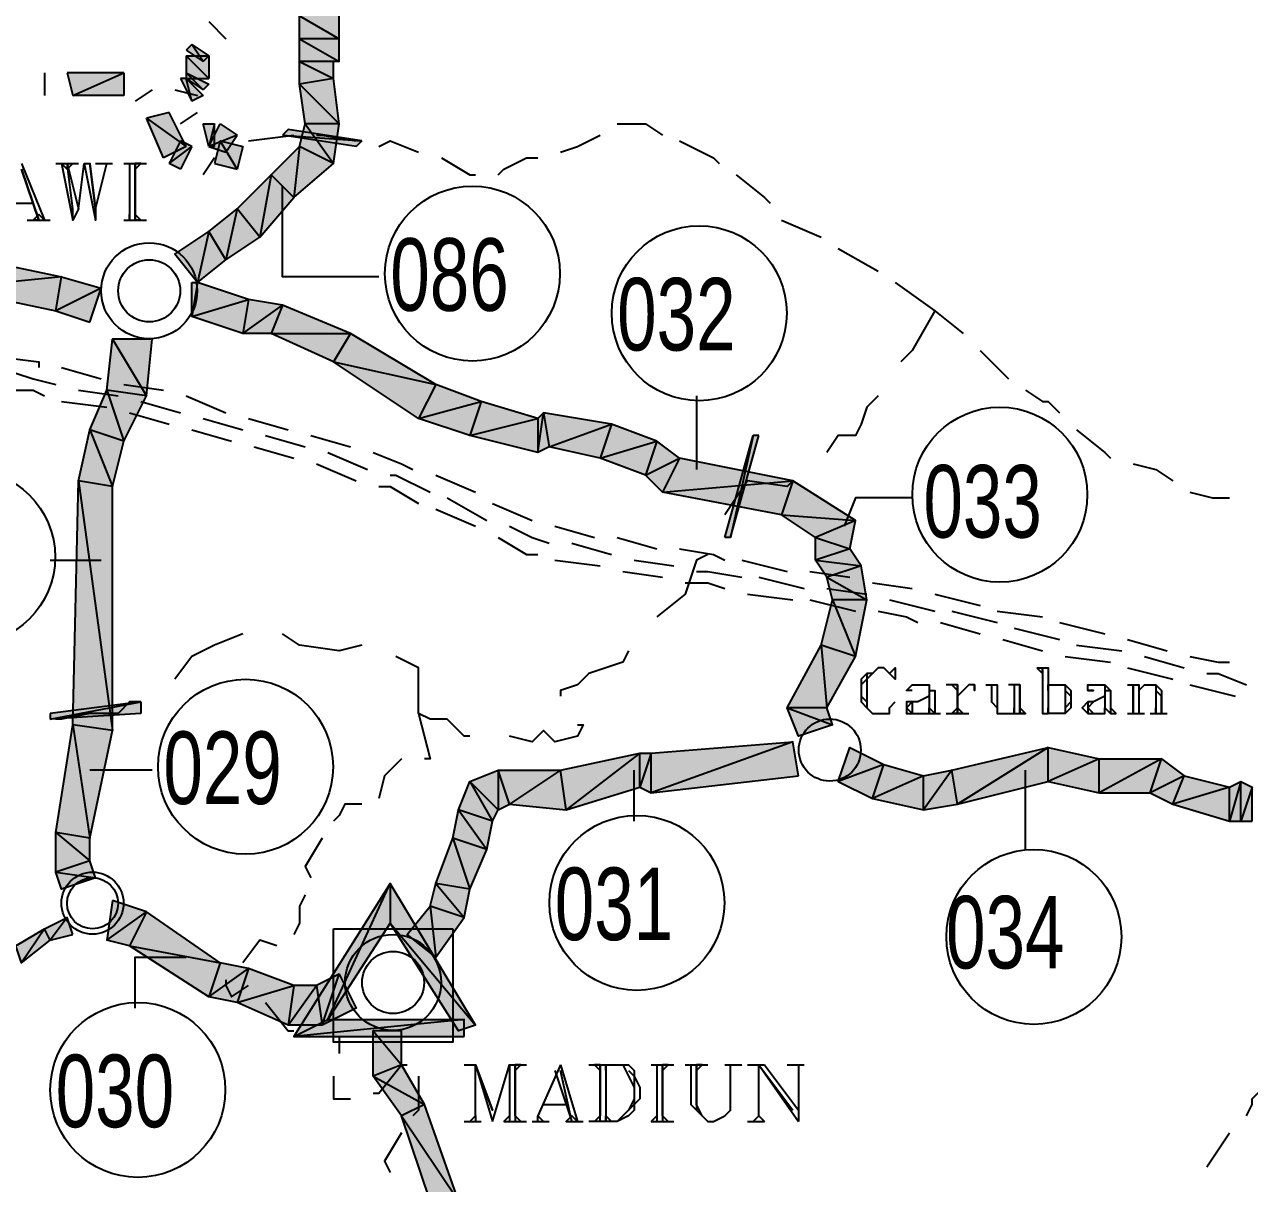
# Model space of a CAD drawing. Header units: millimetres. Extents: x 658 to 813, y 806 to 883.
# Drawn here: x 784.281 to 784.938, y 863.865 to 864.486 of the extents above; entities that cross this region are included whole.
import ezdxf

# ---------------------------------------------------------------- set-up
doc = ezdxf.new("R2010")
doc.units = ezdxf.units.MM
doc.header["$LTSCALE"] = 0.1
doc.linetypes.add('atContinuous2', pattern=[0])
for name, color, linetype in [('2_5TH KEDUA', 7, 'Continuous'), ('BAT-PROP', 7, 'Continuous'), ('BATKAB', 7, 'Continuous'), ('JL-ARTERI', 7, 'Continuous'), ('KLEKTOR1', 7, 'Continuous'), ('KLEKTOR2', 7, 'Continuous'), ('LINK NAS BARU', 7, 'Continuous'), ('RENC-JL-SN', 7, 'Continuous'), ('RENC-JL-TOL', 7, 'Continuous'), ('SYMBOL', 7, 'Continuous'), ('TEXT', 8, 'Continuous'), ('zat_Mask_solid', 7, 'Continuous')]:
    doc.layers.add(name, color=color, linetype=linetype)
doc.styles.add('Style2', font='arial.ttf', dxfattribs={"height": 0.2})

msp = doc.modelspace()

# ---------------------------------------------------------------- hatches: boundary and pattern name
at = {"layer": '2_5TH KEDUA'}
h = msp.add_hatch(color=7, dxfattribs=at)
h.paths.add_polyline_path([(784.42577, 863.94372), (784.44401, 863.95284), (784.47746, 864.0258)])
h.paths.add_polyline_path([(784.44401, 863.95284), (784.47746, 864.0258), (784.47746, 864.00452)], flags=17)
h = msp.add_hatch(color=7, dxfattribs=at)
h.paths.add_polyline_path([(784.51698, 863.94372), (784.51698, 863.95284), (784.42577, 863.94372)], flags=17)
h.paths.add_polyline_path([(784.51698, 863.95284), (784.42577, 863.94372), (784.44401, 863.95284)], flags=17)
at = {"layer": 'BAT-PROP'}
h = msp.add_hatch(color=7, dxfattribs=at)
h.paths.add_polyline_path([(784.36801, 864.47269), (784.37713, 864.46661), (784.37105, 864.47573)])
h.paths.add_polyline_path([(784.37713, 864.46661), (784.37105, 864.47573), (784.38017, 864.46965)])
h = msp.add_hatch(color=7, dxfattribs=at)
h.paths.add_polyline_path([(784.36801, 864.45749), (784.38017, 864.45749), (784.36801, 864.46965)], flags=16)
h.paths.add_polyline_path([(784.38017, 864.45749), (784.36801, 864.46965), (784.38017, 864.46965)])
h = msp.add_hatch(color=7, dxfattribs=at)
h.paths.add_polyline_path([(784.30417, 864.46053), (784.30721, 864.44837), (784.33457, 864.46053)])
h.paths.add_polyline_path([(784.30721, 864.44837), (784.33457, 864.46053), (784.33457, 864.44837)], flags=17)
h = msp.add_hatch(color=7, dxfattribs=at)
h.paths.add_polyline_path([(784.36497, 864.45749), (784.37105, 864.44533), (784.36801, 864.45749)])
h.paths.add_polyline_path([(784.37105, 864.44533), (784.36801, 864.45749), (784.37713, 864.44837)])
h = msp.add_hatch(color=7, dxfattribs=at)
h.paths.add_polyline_path([(784.36801, 864.45749), (784.37713, 864.45141), (784.36801, 864.46053)], flags=17)
h.paths.add_polyline_path([(784.37713, 864.45141), (784.36801, 864.46053), (784.38017, 864.45445)])
h = msp.add_hatch(color=7, dxfattribs=at)
h.paths.add_polyline_path([(784.35889, 864.43925), (784.34673, 864.43621), (784.36801, 864.42101)])
h.paths.add_polyline_path([(784.34673, 864.43621), (784.36801, 864.42101), (784.35585, 864.41493)])
h = msp.add_hatch(color=7, dxfattribs=at)
h.paths.add_polyline_path([(784.38321, 864.42101), (784.38321, 864.43317), (784.38017, 864.42101)], flags=17)
h.paths.add_polyline_path([(784.38321, 864.43317), (784.38017, 864.42101), (784.37713, 864.43317)])
h = msp.add_hatch(color=7, dxfattribs=at)
h.paths.add_polyline_path([(784.38929, 864.41797), (784.39537, 864.42709), (784.38017, 864.42101)])
h.paths.add_polyline_path([(784.39537, 864.42709), (784.38017, 864.42101), (784.38625, 864.43317)])
h = msp.add_hatch(color=7, dxfattribs=at)
h.paths.add_polyline_path([(784.36497, 864.42405), (784.35889, 864.41189), (784.37105, 864.42101)])
h.paths.add_polyline_path([(784.35889, 864.41189), (784.37105, 864.42101), (784.36497, 864.40885)])
h = msp.add_hatch(color=7, dxfattribs=at)
h.paths.add_polyline_path([(784.38321, 864.41189), (784.39537, 864.40885), (784.38625, 864.42405)])
h.paths.add_polyline_path([(784.39537, 864.40885), (784.38625, 864.42405), (784.39841, 864.42101)])
at = {"layer": 'JL-ARTERI'}
for points in [[(784.30113, 864.35109), (784.24033, 864.34501), (784.24337, 864.36325)], [(784.29809, 864.33285), (784.30113, 864.35109), (784.24033, 864.34501)], [(784.32241, 864.34501), (784.29809, 864.33285), (784.30113, 864.35109)], [(784.31633, 864.32677), (784.32241, 864.34501), (784.29809, 864.33285)]]:
    msp.add_hatch(color=7, dxfattribs=at).paths.add_polyline_path(points)
h = msp.add_hatch(color=7, dxfattribs=at)
h.paths.add_polyline_path([(784.37105, 864.34805), (784.37409, 864.34805), (784.37105, 864.32981)], flags=16)
h.paths.add_polyline_path([(784.37409, 864.34805), (784.37105, 864.32981), (784.40145, 864.33893)])
h = msp.add_hatch(color=7, dxfattribs=at)
h.paths.add_polyline_path([(784.40145, 864.33893), (784.39841, 864.32069), (784.41969, 864.33589)])
h.paths.add_polyline_path([(784.39841, 864.32069), (784.41969, 864.33589), (784.41361, 864.32069)], flags=17)
h = msp.add_hatch(color=7, dxfattribs=at)
h.paths.add_polyline_path([(784.5565, 864.27509), (784.5565, 864.25685), (784.55954, 864.27813)], flags=17)
h.paths.add_polyline_path([(784.5565, 864.25685), (784.55954, 864.27813), (784.56258, 864.25989)])
h = msp.add_hatch(color=7, dxfattribs=at)
h.paths.add_polyline_path([(784.72978, 864.19605), (784.71154, 864.18997), (784.73282, 864.17781)])
h.paths.add_polyline_path([(784.71154, 864.18997), (784.73282, 864.17781), (784.71458, 864.17781)], flags=17)
h = msp.add_hatch(color=7, dxfattribs=at)
h.paths.add_polyline_path([(784.71154, 864.12005), (784.69026, 864.12005), (784.71458, 864.11093)], flags=17)
h.paths.add_polyline_path([(784.69026, 864.12005), (784.71458, 864.11093), (784.69634, 864.10485)])
h = msp.add_hatch(color=7, dxfattribs=at)
h.paths.add_polyline_path([(784.8301, 864.08053), (784.8301, 864.09877), (784.78146, 864.06837)], flags=17)
h.paths.add_polyline_path([(784.8301, 864.09877), (784.78146, 864.06837), (784.77842, 864.08661)])
h = msp.add_hatch(color=7, dxfattribs=at)
h.paths.add_polyline_path([(784.88482, 864.07445), (784.8909, 864.09269), (784.85746, 864.07445)], flags=17)
h.paths.add_polyline_path([(784.8909, 864.09269), (784.85746, 864.07445), (784.85746, 864.09269)], flags=17)
h = msp.add_hatch(color=7, dxfattribs=at)
h.paths.add_polyline_path([(784.78146, 864.06837), (784.77842, 864.08661), (784.76322, 864.06533)])
h.paths.add_polyline_path([(784.77842, 864.08661), (784.76322, 864.06533), (784.76322, 864.08357)], flags=17)
h = msp.add_hatch(color=7, dxfattribs=at)
h.paths.add_polyline_path([(784.93346, 864.05925), (784.93346, 864.08053), (784.92738, 864.05925)], flags=17)
h.paths.add_polyline_path([(784.93346, 864.08053), (784.92738, 864.05925), (784.92738, 864.07749)], flags=17)
h = msp.add_hatch(color=7, dxfattribs=at)
h.paths.add_polyline_path([(784.93954, 864.05925), (784.93954, 864.07749), (784.93346, 864.05925)], flags=17)
h.paths.add_polyline_path([(784.93954, 864.07749), (784.93346, 864.05925), (784.93346, 864.08053)])
at = {"layer": 'KLEKTOR1'}
h = msp.add_hatch(color=7, dxfattribs=at)
h.paths.add_polyline_path([(784.45009, 864.49701), (784.42881, 864.49093), (784.45009, 864.47877)])
h.paths.add_polyline_path([(784.42881, 864.49093), (784.45009, 864.47877), (784.42881, 864.47877)], flags=17)
h = msp.add_hatch(color=7, dxfattribs=at)
h.paths.add_polyline_path([(784.45009, 864.47877), (784.42881, 864.47877), (784.45009, 864.46661)], flags=17)
h.paths.add_polyline_path([(784.42881, 864.47877), (784.45009, 864.46661), (784.42881, 864.46661)], flags=17)
h = msp.add_hatch(color=7, dxfattribs=at)
h.paths.add_polyline_path([(784.44705, 864.46661), (784.42881, 864.46661), (784.44705, 864.45749)], flags=17)
h.paths.add_polyline_path([(784.42881, 864.46661), (784.44705, 864.45749), (784.42881, 864.45445)])
h = msp.add_hatch(color=7, dxfattribs=at)
h.paths.add_polyline_path([(784.44705, 864.45749), (784.42881, 864.45445), (784.45009, 864.43317)])
h.paths.add_polyline_path([(784.42881, 864.45445), (784.45009, 864.43317), (784.43185, 864.43317)], flags=17)
for points in [[(784.32849, 864.31765), (784.34673, 864.28725), (784.32545, 864.29029)], [(784.34977, 864.31765), (784.32849, 864.31765), (784.34673, 864.28725)], [(784.32545, 864.29029), (784.33457, 864.26293), (784.31633, 864.26901)], [(784.34673, 864.28725), (784.32545, 864.29029), (784.33457, 864.26293)], [(784.31633, 864.26901), (784.32849, 864.23861), (784.31025, 864.24165)], [(784.33457, 864.26293), (784.31633, 864.26901), (784.32849, 864.23861)], [(784.32849, 864.01668), (784.32545, 863.9954), (784.34673, 864.0106)], [(784.32545, 863.9954), (784.34673, 864.0106), (784.33761, 863.99236)], [(784.34673, 864.0106), (784.33761, 863.99236), (784.38625, 863.98324)], [(784.33761, 863.99236), (784.38625, 863.98324), (784.38017, 863.965)], [(784.38625, 863.98324), (784.38017, 863.965), (784.40145, 863.9802)], [(784.38017, 863.965), (784.40145, 863.9802), (784.39537, 863.96196)], [(784.40145, 863.9802), (784.39537, 863.96196), (784.42577, 863.97108)], [(784.39537, 863.96196), (784.42577, 863.97108), (784.42273, 863.9498)]]:
    msp.add_hatch(color=7, dxfattribs=at).paths.add_polyline_path(points)
h = msp.add_hatch(color=7, dxfattribs=at)
h.paths.add_polyline_path([(784.32849, 864.23861), (784.31025, 864.24165), (784.32849, 864.10789)], flags=17)
h.paths.add_polyline_path([(784.31025, 864.24165), (784.32849, 864.10789), (784.30721, 864.11093)])
h = msp.add_hatch(color=7, dxfattribs=at)
h.paths.add_polyline_path([(784.69634, 864.08357), (784.6933, 864.10181), (784.6173, 864.07445)])
h.paths.add_polyline_path([(784.6933, 864.10181), (784.6173, 864.07445), (784.6173, 864.09573)], flags=17)
h = msp.add_hatch(color=7, dxfattribs=at)
h.paths.add_polyline_path([(784.61122, 864.07749), (784.61122, 864.09573), (784.5717, 864.06533)], flags=17)
h.paths.add_polyline_path([(784.61122, 864.09573), (784.5717, 864.06533), (784.56866, 864.08661)])
h = msp.add_hatch(color=7, dxfattribs=at)
h.paths.add_polyline_path([(784.6173, 864.07445), (784.6173, 864.09573), (784.61122, 864.07749)])
h.paths.add_polyline_path([(784.6173, 864.09573), (784.61122, 864.07749), (784.61122, 864.09573)], flags=17)
h = msp.add_hatch(color=7, dxfattribs=at)
h.paths.add_polyline_path([(784.31633, 864.05013), (784.29809, 864.05317), (784.31633, 864.03797)], flags=17)
h.paths.add_polyline_path([(784.29809, 864.05317), (784.31633, 864.03797), (784.29809, 864.03189)])
h = msp.add_hatch(color=7, dxfattribs=at)
h.paths.add_polyline_path([(784.42577, 863.97108), (784.42273, 863.9498), (784.43793, 863.97108)], flags=16)
h.paths.add_polyline_path([(784.42273, 863.9498), (784.43793, 863.97108), (784.44097, 863.9498)])
at = {"layer": 'KLEKTOR2'}
for points in [[(784.30417, 864.00756), (784.29505, 863.9954), (784.29201, 864.00148)], [(784.30721, 863.99844), (784.30417, 864.00756), (784.29505, 863.9954)], [(784.29201, 864.00148), (784.27985, 863.98324), (784.27681, 863.99236)], [(784.29505, 863.9954), (784.29201, 864.00148), (784.27985, 863.98324)]]:
    msp.add_hatch(color=7, dxfattribs=at).paths.add_polyline_path(points)
at = {"layer": 'LINK NAS BARU'}
h = msp.add_hatch(color=7, dxfattribs=at)
h.paths.add_polyline_path([(784.42273, 864.43013), (784.41969, 864.42709), (784.46225, 864.42405)])
h.paths.add_polyline_path([(784.41969, 864.42709), (784.46225, 864.42405), (784.45921, 864.42101)])
h = msp.add_hatch(color=7, dxfattribs=at)
h.paths.add_polyline_path([(784.67506, 864.26597), (784.67202, 864.26597), (784.65986, 864.21125)])
h.paths.add_polyline_path([(784.67202, 864.26597), (784.65986, 864.21125), (784.65682, 864.21125)])
h = msp.add_hatch(color=7, dxfattribs=at)
h.paths.add_polyline_path([(784.29505, 864.11701), (784.29505, 864.11397), (784.34369, 864.12309)], flags=17)
h.paths.add_polyline_path([(784.29505, 864.11397), (784.34369, 864.12309), (784.34369, 864.11701)], flags=17)
at = {"layer": 'RENC-JL-SN'}
h = msp.add_hatch(color=7, dxfattribs=at)
h.paths.add_polyline_path([(784.48354, 863.94676), (784.46833, 863.94676), (784.48354, 863.92852)], flags=17)
h.paths.add_polyline_path([(784.46833, 863.94676), (784.48354, 863.92852), (784.46833, 863.92244)])
h = msp.add_hatch(color=7, dxfattribs=at)
h.paths.add_polyline_path([(784.4957, 863.90724), (784.48354, 863.90116), (784.51394, 863.85556)])
h.paths.add_polyline_path([(784.48354, 863.90116), (784.51394, 863.85556), (784.49874, 863.85556)], flags=17)
at = {"layer": 'zat_Mask_solid'}
for points in [[(784.43185, 864.43317), (784.44705, 864.41189), (784.42881, 864.42101)], [(784.45009, 864.43317), (784.43185, 864.43317), (784.44705, 864.41189)], [(784.42881, 864.42101), (784.42577, 864.39365), (784.41361, 864.40581)], [(784.44705, 864.41189), (784.42881, 864.42101), (784.42577, 864.39365)], [(784.41361, 864.40581), (784.40753, 864.37237), (784.39537, 864.38757)], [(784.42577, 864.39365), (784.41361, 864.40581), (784.40753, 864.37237)], [(784.39537, 864.38757), (784.38929, 864.36021), (784.38017, 864.37541)], [(784.40753, 864.37237), (784.39537, 864.38757), (784.38929, 864.36021)], [(784.38017, 864.37541), (784.37409, 864.34805), (784.36193, 864.36325)], [(784.38929, 864.36021), (784.38017, 864.37541), (784.37409, 864.34805)], [(784.37105, 864.32981), (784.40145, 864.33893), (784.39841, 864.32069)], [(784.41969, 864.33589), (784.41361, 864.32069), (784.45617, 864.32069)], [(784.41361, 864.32069), (784.45617, 864.32069), (784.44705, 864.30549)], [(784.45617, 864.32069), (784.44705, 864.30549), (784.50178, 864.29333)], [(784.44705, 864.30549), (784.50178, 864.29333), (784.49266, 864.27509)], [(784.50178, 864.29333), (784.49266, 864.27509), (784.5261, 864.28421)], [(784.49266, 864.27509), (784.5261, 864.28421), (784.52002, 864.26597)], [(784.5261, 864.28421), (784.52002, 864.26597), (784.5565, 864.27509)], [(784.52002, 864.26597), (784.5565, 864.27509), (784.5565, 864.25685)], [(784.55954, 864.27813), (784.56258, 864.25989), (784.59602, 864.27205)], [(784.56258, 864.25989), (784.59602, 864.27205), (784.58994, 864.25381)], [(784.59602, 864.27205), (784.58994, 864.25381), (784.62034, 864.26293)], [(784.58994, 864.25381), (784.62034, 864.26293), (784.61426, 864.24469)], [(784.62034, 864.26293), (784.61426, 864.24469), (784.6325, 864.25381)], [(784.61426, 864.24469), (784.6325, 864.25381), (784.62338, 864.23557)], [(784.6325, 864.25381), (784.62338, 864.23557), (784.6933, 864.24165)], [(784.62338, 864.23557), (784.6933, 864.24165), (784.68722, 864.22341)], [(784.6933, 864.24165), (784.68722, 864.22341), (784.72674, 864.22037)], [(784.68722, 864.22341), (784.72674, 864.22037), (784.70546, 864.21125)], [(784.72674, 864.22037), (784.70546, 864.21125), (784.7237, 864.20517)], [(784.70546, 864.21125), (784.7237, 864.20517), (784.70546, 864.19909)], [(784.7237, 864.20517), (784.70546, 864.19909), (784.72978, 864.19605)], [(784.70546, 864.19909), (784.72978, 864.19605), (784.71154, 864.18997)], [(784.71458, 864.17781), (784.72674, 864.14741), (784.7085, 864.15349)], [(784.73282, 864.17781), (784.71458, 864.17781), (784.72674, 864.14741)], [(784.7085, 864.15349), (784.71154, 864.12005), (784.69026, 864.12005)], [(784.72674, 864.14741), (784.7085, 864.15349), (784.71154, 864.12005)], [(784.30721, 864.11093), (784.31633, 864.05013), (784.29809, 864.05317)], [(784.32849, 864.10789), (784.30721, 864.11093), (784.31633, 864.05013)], [(784.74194, 864.08965), (784.71762, 864.08053), (784.7237, 864.09877)], [(784.85746, 864.09269), (784.8301, 864.08053), (784.8301, 864.09877)], [(784.73586, 864.07141), (784.74194, 864.08965), (784.71762, 864.08053)], [(784.76322, 864.08357), (784.73586, 864.07141), (784.74194, 864.08965)], [(784.85746, 864.07445), (784.85746, 864.09269), (784.8301, 864.08053)], [(784.90306, 864.08357), (784.88482, 864.07445), (784.8909, 864.09269)], [(784.53522, 864.08661), (784.53522, 864.06533), (784.52002, 864.08053)], [(784.56866, 864.08661), (784.5413, 864.06837), (784.53522, 864.08661)], [(784.5413, 864.06837), (784.53522, 864.08661), (784.53522, 864.06533)], [(784.5717, 864.06533), (784.56866, 864.08661), (784.5413, 864.06837)], [(784.76322, 864.06533), (784.76322, 864.08357), (784.73586, 864.07141)], [(784.89698, 864.06837), (784.90306, 864.08357), (784.88482, 864.07445)], [(784.92738, 864.07749), (784.89698, 864.06837), (784.90306, 864.08357)], [(784.52002, 864.08053), (784.53218, 864.05925), (784.51394, 864.06533)], [(784.53522, 864.06533), (784.52002, 864.08053), (784.53218, 864.05925)], [(784.92738, 864.05925), (784.92738, 864.07749), (784.89698, 864.06837)], [(784.51394, 864.06533), (784.52914, 864.04405), (784.5109, 864.05013)], [(784.53218, 864.05925), (784.51394, 864.06533), (784.52914, 864.04405)], [(784.5109, 864.05013), (784.52002, 864.02276), (784.50178, 864.0258)], [(784.52914, 864.04405), (784.5109, 864.05013), (784.52002, 864.02276)], [(784.31633, 864.03797), (784.29809, 864.03189), (784.31937, 864.02884)], [(784.29809, 864.03189), (784.31937, 864.02884), (784.30113, 864.02276)], [(784.47746, 864.0258), (784.47746, 864.00452), (784.52306, 863.9498)], [(784.50178, 864.0258), (784.51698, 864.00756), (784.49874, 864.01364)], [(784.52002, 864.02276), (784.50178, 864.0258), (784.51698, 864.00756)], [(784.49874, 864.01364), (784.50178, 863.98628), (784.48658, 863.99844)], [(784.51698, 864.00756), (784.49874, 864.01364), (784.50178, 863.98628)], [(784.47746, 864.00452), (784.52306, 863.9498), (784.51394, 863.94676)], [(784.43793, 863.97108), (784.44097, 863.9498), (784.45009, 863.97716)], [(784.44097, 863.9498), (784.45009, 863.97716), (784.45921, 863.95892)], [(784.48354, 863.92852), (784.46833, 863.92244), (784.4957, 863.90724)], [(784.46833, 863.92244), (784.4957, 863.90724), (784.48354, 863.90116)]]:
    msp.add_hatch(color=7, dxfattribs=at).paths.add_polyline_path(points)

# ---------------------------------------------------------------- linework, layer by layer
at = {"layer": '2_5TH KEDUA', "color": 7}
for points in [[(784.42577, 863.94372), (784.44401, 863.95284), (784.47746, 864.0258), (784.42577, 863.94372)], [(784.44401, 863.95284), (784.47746, 864.0258), (784.47746, 864.00452), (784.44401, 863.95284)], [(784.47746, 864.0258), (784.47746, 864.00452), (784.52306, 863.9498), (784.47746, 864.0258)], [(784.47746, 864.00452), (784.52306, 863.9498), (784.51394, 863.94676), (784.47746, 864.00452)], [(784.51698, 863.94372), (784.51698, 863.95284), (784.42577, 863.94372), (784.51698, 863.94372)], [(784.51698, 863.95284), (784.42577, 863.94372), (784.44401, 863.95284), (784.51698, 863.95284)]]:
    msp.add_lwpolyline(points, dxfattribs=at)
at = {"layer": 'BAT-PROP', "color": 7, "linetype": 'atContinuous2'}
for p, q in [((784.37105, 864.47573), (784.36801, 864.47269)), ((784.37713, 864.46661), (784.37105, 864.47573)), ((784.37713, 864.46661), (784.37105, 864.47573)), ((784.37105, 864.47573), (784.38017, 864.46965)), ((784.36801, 864.47269), (784.37713, 864.46661)), ((784.38017, 864.45749), (784.36801, 864.46965)), ((784.36801, 864.46965), (784.36801, 864.45749)), ((784.38017, 864.45749), (784.36801, 864.46965)), ((784.36801, 864.46965), (784.38017, 864.46965)), ((784.38017, 864.46965), (784.37713, 864.46661)), ((784.38017, 864.46965), (784.38017, 864.45749)), ((784.30417, 864.46053), (784.30721, 864.44837)), ((784.33457, 864.46053), (784.30417, 864.46053)), ((784.30721, 864.44837), (784.33457, 864.46053)), ((784.30721, 864.44837), (784.33457, 864.46053)), ((784.33457, 864.46053), (784.33457, 864.44837)), ((784.36497, 864.45749), (784.37105, 864.44533)), ((784.36801, 864.45749), (784.36497, 864.45749)), ((784.37713, 864.45141), (784.36801, 864.46053)), ((784.36801, 864.46053), (784.36801, 864.45749)), ((784.37713, 864.45141), (784.36801, 864.46053)), ((784.36801, 864.46053), (784.38017, 864.45445)), ((784.37105, 864.44533), (784.36801, 864.45749)), ((784.37105, 864.44533), (784.36801, 864.45749)), ((784.36801, 864.45749), (784.37713, 864.44837)), ((784.36801, 864.45749), (784.37713, 864.45141)), ((784.36801, 864.45749), (784.38017, 864.45749)), ((784.38017, 864.45445), (784.37713, 864.45141)), ((784.33457, 864.44837), (784.30721, 864.44837)), ((784.37713, 864.44837), (784.37105, 864.44533)), ((784.35889, 864.43925), (784.34673, 864.43621)), ((784.34673, 864.43621), (784.36801, 864.42101)), ((784.34673, 864.43621), (784.36801, 864.42101)), ((784.35585, 864.41493), (784.34673, 864.43621)), ((784.36801, 864.42101), (784.35889, 864.43925)), ((784.38017, 864.42101), (784.37713, 864.43317)), ((784.37713, 864.43317), (784.38321, 864.43317)), ((784.38017, 864.42101), (784.38625, 864.43317)), ((784.38321, 864.43317), (784.38017, 864.42101)), ((784.38321, 864.43317), (784.38017, 864.42101)), ((784.38321, 864.42101), (784.38321, 864.43317)), ((784.38625, 864.43317), (784.39537, 864.42709)), ((784.36497, 864.42405), (784.35889, 864.41189)), ((784.37105, 864.42101), (784.36497, 864.42405)), ((784.39537, 864.42709), (784.38017, 864.42101)), ((784.39537, 864.42709), (784.38017, 864.42101)), ((784.38625, 864.42405), (784.38321, 864.41189)), ((784.39537, 864.40885), (784.38625, 864.42405)), ((784.39537, 864.40885), (784.38625, 864.42405)), ((784.38625, 864.42405), (784.39841, 864.42101)), ((784.38929, 864.41797), (784.39537, 864.42709)), ((784.36801, 864.42101), (784.35585, 864.41493)), ((784.35889, 864.41189), (784.37105, 864.42101)), ((784.35889, 864.41189), (784.37105, 864.42101)), ((784.37105, 864.42101), (784.36497, 864.40885)), ((784.38017, 864.42101), (784.38929, 864.41797)), ((784.38017, 864.42101), (784.38321, 864.42101)), ((784.39841, 864.42101), (784.39537, 864.40885)), ((784.36497, 864.40885), (784.35889, 864.41189)), ((784.38321, 864.41189), (784.39537, 864.40885))]:
    msp.add_line(p, q, dxfattribs=at)
at = {"layer": 'BAT-PROP', "color": 7}
for points in [[(784.38017, 864.48789), (784.38929, 864.47877)], [(784.29201, 864.46053), (784.29201, 864.44837)], [(784.34977, 864.45141), (784.34065, 864.44533)], [(784.36193, 864.45141), (784.37409, 864.44837)], [(784.36497, 864.43317), (784.37409, 864.43925)], [(784.38321, 864.41493), (784.37713, 864.40581)]]:
    msp.add_lwpolyline(points, dxfattribs=at)
at = {"layer": 'BATKAB', "color": 7}
for points in [[(784.59906, 864.43317), (784.61426, 864.43317), (784.62338, 864.42709)], [(784.40145, 864.42405), (784.42577, 864.42709)], [(784.43793, 864.42709), (784.44097, 864.42709), (784.45921, 864.42405)], [(784.47137, 864.42101), (784.47746, 864.42405), (784.49266, 864.41797)], [(784.56866, 864.41797), (784.57778, 864.42101), (784.58994, 864.42709)], [(784.6325, 864.42405), (784.65074, 864.41493), (784.65378, 864.41189)], [(784.50482, 864.41493), (784.52002, 864.40581), (784.52306, 864.40581)], [(784.53522, 864.40581), (784.53826, 864.40885), (784.55042, 864.41493), (784.5565, 864.41493)], [(784.6629, 864.40581), (784.6781, 864.39365), (784.68114, 864.39061)], [(784.68722, 864.38149), (784.7085, 864.37237)], [(784.71762, 864.36629), (784.7389, 864.35413)], [(784.74802, 864.34805), (784.7693, 864.33285)], [(784.7693, 864.33285), (784.75714, 864.31157), (784.75106, 864.30549)], [(784.7693, 864.33285), (784.7845, 864.32069)], [(784.79362, 864.31157), (784.80882, 864.29637)], [(784.7389, 864.28725), (784.73282, 864.28117), (784.72978, 864.27205), (784.72674, 864.26597), (784.71762, 864.26597), (784.71154, 864.25685)], [(784.81794, 864.29029), (784.82706, 864.28421), (784.8301, 864.28421), (784.83618, 864.27813)], [(784.8453, 864.26901), (784.8605, 864.25685), (784.86354, 864.25381)], [(784.8757, 864.25077), (784.88786, 864.24773), (784.89698, 864.24165)], [(784.6933, 864.24165), (784.69026, 864.23861), (784.66898, 864.24165), (784.65682, 864.22341)], [(784.9061, 864.23557), (784.91826, 864.23253), (784.92738, 864.23253)], [(784.6477, 864.20213), (784.64162, 864.19909), (784.63554, 864.18085), (784.62034, 864.16869)], [(784.39841, 864.15957), (784.38321, 864.15349), (784.37105, 864.14741), (784.36193, 864.13525)], [(784.46225, 864.15349), (784.45009, 864.15045), (784.42881, 864.15349), (784.41969, 864.15957)], [(784.49266, 864.11701), (784.49266, 864.13525), (784.49266, 864.14133), (784.4805, 864.14741)], [(784.60514, 864.15045), (784.6021, 864.14437), (784.58386, 864.13829), (784.57778, 864.13221), (784.56866, 864.12917), (784.56866, 864.12613)], [(784.34369, 864.12309), (784.33761, 864.12309), (784.33153, 864.11701), (784.31633, 864.11701), (784.30113, 864.11397), (784.29809, 864.11397)], [(784.52002, 864.10485), (784.51698, 864.10485), (784.50786, 864.11397), (784.49874, 864.11397), (784.49266, 864.11701)], [(784.49266, 864.11701), (784.49874, 864.09269), (784.4957, 864.09269)], [(784.57778, 864.11093), (784.58082, 864.11093), (784.57778, 864.10485), (784.56562, 864.10181), (784.55954, 864.10789), (784.55346, 864.10181), (784.5413, 864.10485)], [(784.48354, 864.09269), (784.47441, 864.08357), (784.47137, 864.07141)], [(784.46225, 864.06837), (784.45313, 864.06837), (784.45009, 864.06229), (784.44705, 864.05925)], [(784.44097, 864.05013), (784.43185, 864.03493), (784.43489, 864.02884)], [(784.43185, 864.01972), (784.42881, 864.01364), (784.42881, 864.00452), (784.42577, 863.99844)], [(784.41665, 863.99236), (784.40753, 863.9954), (784.39841, 863.98324)], [(784.38929, 863.97412), (784.38929, 863.97108), (784.39233, 863.965), (784.40145, 863.97108)], [(784.41057, 863.96196), (784.42273, 863.94676), (784.42577, 863.94676)], [(784.43793, 863.94372), (784.45009, 863.94372), (784.45009, 863.9346)], [(784.46833, 863.91332), (784.47137, 863.91332), (784.48354, 863.92852), (784.48658, 863.92852)], [(784.44705, 863.92244), (784.44705, 863.91028), (784.45617, 863.91028)], [(784.49266, 863.92244), (784.49266, 863.9042), (784.48962, 863.90116)], [(784.9365, 863.90116), (784.93954, 863.90724), (784.93954, 863.91028), (784.94866, 863.9194)], [(784.48354, 863.89204), (784.47441, 863.87684), (784.47746, 863.87076)], [(784.91522, 863.8738), (784.92738, 863.89204)]]:
    msp.add_lwpolyline(points, dxfattribs=at)
at = {"layer": 'JL-ARTERI', "color": 7}
for points in [[(784.30113, 864.35109), (784.24033, 864.34501), (784.24337, 864.36325), (784.30113, 864.35109)], [(784.29809, 864.33285), (784.30113, 864.35109), (784.24033, 864.34501), (784.29809, 864.33285)], [(784.32241, 864.34501), (784.29809, 864.33285), (784.30113, 864.35109), (784.32241, 864.34501)], [(784.31633, 864.32677), (784.32241, 864.34501), (784.29809, 864.33285), (784.31633, 864.32677)], [(784.37105, 864.34805), (784.37409, 864.34805), (784.37105, 864.32981), (784.37105, 864.34805)], [(784.37409, 864.34805), (784.37105, 864.32981), (784.40145, 864.33893), (784.37409, 864.34805)], [(784.37105, 864.32981), (784.40145, 864.33893), (784.39841, 864.32069), (784.37105, 864.32981)], [(784.40145, 864.33893), (784.39841, 864.32069), (784.41969, 864.33589), (784.40145, 864.33893)], [(784.39841, 864.32069), (784.41969, 864.33589), (784.41361, 864.32069), (784.39841, 864.32069)], [(784.41969, 864.33589), (784.41361, 864.32069), (784.45617, 864.32069), (784.41969, 864.33589)], [(784.41361, 864.32069), (784.45617, 864.32069), (784.44705, 864.30549), (784.41361, 864.32069)], [(784.45617, 864.32069), (784.44705, 864.30549), (784.50178, 864.29333), (784.45617, 864.32069)], [(784.44705, 864.30549), (784.50178, 864.29333), (784.49266, 864.27509), (784.44705, 864.30549)], [(784.50178, 864.29333), (784.49266, 864.27509), (784.5261, 864.28421), (784.50178, 864.29333)], [(784.49266, 864.27509), (784.5261, 864.28421), (784.52002, 864.26597), (784.49266, 864.27509)], [(784.5261, 864.28421), (784.52002, 864.26597), (784.5565, 864.27509), (784.5261, 864.28421)], [(784.52002, 864.26597), (784.5565, 864.27509), (784.5565, 864.25685), (784.52002, 864.26597)], [(784.5565, 864.27509), (784.5565, 864.25685), (784.55954, 864.27813), (784.5565, 864.27509)], [(784.5565, 864.25685), (784.55954, 864.27813), (784.56258, 864.25989), (784.5565, 864.25685)], [(784.55954, 864.27813), (784.56258, 864.25989), (784.59602, 864.27205), (784.55954, 864.27813)], [(784.56258, 864.25989), (784.59602, 864.27205), (784.58994, 864.25381), (784.56258, 864.25989)], [(784.59602, 864.27205), (784.58994, 864.25381), (784.62034, 864.26293), (784.59602, 864.27205)], [(784.58994, 864.25381), (784.62034, 864.26293), (784.61426, 864.24469), (784.58994, 864.25381)], [(784.62034, 864.26293), (784.61426, 864.24469), (784.6325, 864.25381), (784.62034, 864.26293)], [(784.61426, 864.24469), (784.6325, 864.25381), (784.62338, 864.23557), (784.61426, 864.24469)], [(784.6325, 864.25381), (784.62338, 864.23557), (784.6933, 864.24165), (784.6325, 864.25381)], [(784.62338, 864.23557), (784.6933, 864.24165), (784.68722, 864.22341), (784.62338, 864.23557)], [(784.6933, 864.24165), (784.68722, 864.22341), (784.72674, 864.22037), (784.6933, 864.24165)], [(784.68722, 864.22341), (784.72674, 864.22037), (784.70546, 864.21125), (784.68722, 864.22341)], [(784.72674, 864.22037), (784.70546, 864.21125), (784.7237, 864.20517), (784.72674, 864.22037)], [(784.70546, 864.21125), (784.7237, 864.20517), (784.70546, 864.19909), (784.70546, 864.21125)], [(784.7237, 864.20517), (784.70546, 864.19909), (784.72978, 864.19605), (784.7237, 864.20517)], [(784.70546, 864.19909), (784.72978, 864.19605), (784.71154, 864.18997), (784.70546, 864.19909)], [(784.72978, 864.19605), (784.71154, 864.18997), (784.73282, 864.17781), (784.72978, 864.19605)], [(784.71154, 864.18997), (784.73282, 864.17781), (784.71458, 864.17781), (784.71154, 864.18997)], [(784.71458, 864.17781), (784.72674, 864.14741), (784.7085, 864.15349), (784.71458, 864.17781)], [(784.73282, 864.17781), (784.71458, 864.17781), (784.72674, 864.14741), (784.73282, 864.17781)], [(784.7085, 864.15349), (784.71154, 864.12005), (784.69026, 864.12005), (784.7085, 864.15349)], [(784.72674, 864.14741), (784.7085, 864.15349), (784.71154, 864.12005), (784.72674, 864.14741)], [(784.71154, 864.12005), (784.69026, 864.12005), (784.71458, 864.11093), (784.71154, 864.12005)], [(784.69026, 864.12005), (784.71458, 864.11093), (784.69634, 864.10485), (784.69026, 864.12005)], [(784.74194, 864.08965), (784.71762, 864.08053), (784.7237, 864.09877), (784.74194, 864.08965)], [(784.8301, 864.09877), (784.78146, 864.06837), (784.77842, 864.08661), (784.8301, 864.09877)], [(784.8301, 864.08053), (784.8301, 864.09877), (784.78146, 864.06837), (784.8301, 864.08053)], [(784.85746, 864.09269), (784.8301, 864.08053), (784.8301, 864.09877), (784.85746, 864.09269)], [(784.73586, 864.07141), (784.74194, 864.08965), (784.71762, 864.08053), (784.73586, 864.07141)], [(784.76322, 864.08357), (784.73586, 864.07141), (784.74194, 864.08965), (784.76322, 864.08357)], [(784.85746, 864.07445), (784.85746, 864.09269), (784.8301, 864.08053), (784.85746, 864.07445)], [(784.88482, 864.07445), (784.8909, 864.09269), (784.85746, 864.07445), (784.88482, 864.07445)], [(784.8909, 864.09269), (784.85746, 864.07445), (784.85746, 864.09269), (784.8909, 864.09269)], [(784.90306, 864.08357), (784.88482, 864.07445), (784.8909, 864.09269), (784.90306, 864.08357)], [(784.76322, 864.06533), (784.76322, 864.08357), (784.73586, 864.07141), (784.76322, 864.06533)], [(784.78146, 864.06837), (784.77842, 864.08661), (784.76322, 864.06533), (784.78146, 864.06837)], [(784.77842, 864.08661), (784.76322, 864.06533), (784.76322, 864.08357), (784.77842, 864.08661)], [(784.89698, 864.06837), (784.90306, 864.08357), (784.88482, 864.07445), (784.89698, 864.06837)], [(784.92738, 864.07749), (784.89698, 864.06837), (784.90306, 864.08357), (784.92738, 864.07749)], [(784.92738, 864.05925), (784.92738, 864.07749), (784.89698, 864.06837), (784.92738, 864.05925)], [(784.93346, 864.05925), (784.93346, 864.08053), (784.92738, 864.05925), (784.93346, 864.05925)], [(784.93346, 864.08053), (784.92738, 864.05925), (784.92738, 864.07749), (784.93346, 864.08053)], [(784.93954, 864.07749), (784.93346, 864.05925), (784.93346, 864.08053), (784.93954, 864.07749)], [(784.93954, 864.05925), (784.93954, 864.07749), (784.93346, 864.05925), (784.93954, 864.05925)]]:
    msp.add_lwpolyline(points, dxfattribs=at)
at = {"layer": 'KLEKTOR1', "color": 7}
for points in [[(784.45009, 864.49701), (784.42881, 864.49093), (784.45009, 864.47877), (784.45009, 864.49701)], [(784.42881, 864.49093), (784.45009, 864.47877), (784.42881, 864.47877), (784.42881, 864.49093)], [(784.45009, 864.47877), (784.42881, 864.47877), (784.45009, 864.46661), (784.45009, 864.47877)], [(784.42881, 864.47877), (784.45009, 864.46661), (784.42881, 864.46661), (784.42881, 864.47877)], [(784.44705, 864.46661), (784.42881, 864.46661), (784.44705, 864.45749), (784.44705, 864.46661)], [(784.42881, 864.46661), (784.44705, 864.45749), (784.42881, 864.45445), (784.42881, 864.46661)], [(784.44705, 864.45749), (784.42881, 864.45445), (784.45009, 864.43317), (784.44705, 864.45749)], [(784.42881, 864.45445), (784.45009, 864.43317), (784.43185, 864.43317), (784.42881, 864.45445)], [(784.43185, 864.43317), (784.44705, 864.41189), (784.42881, 864.42101), (784.43185, 864.43317)], [(784.45009, 864.43317), (784.43185, 864.43317), (784.44705, 864.41189), (784.45009, 864.43317)], [(784.42881, 864.42101), (784.42577, 864.39365), (784.41361, 864.40581), (784.42881, 864.42101)], [(784.44705, 864.41189), (784.42881, 864.42101), (784.42577, 864.39365), (784.44705, 864.41189)], [(784.41361, 864.40581), (784.40753, 864.37237), (784.39537, 864.38757), (784.41361, 864.40581)], [(784.42577, 864.39365), (784.41361, 864.40581), (784.40753, 864.37237), (784.42577, 864.39365)], [(784.39537, 864.38757), (784.38929, 864.36021), (784.38017, 864.37541), (784.39537, 864.38757)], [(784.40753, 864.37237), (784.39537, 864.38757), (784.38929, 864.36021), (784.40753, 864.37237)], [(784.38017, 864.37541), (784.37409, 864.34805), (784.36193, 864.36325), (784.38017, 864.37541)], [(784.38929, 864.36021), (784.38017, 864.37541), (784.37409, 864.34805), (784.38929, 864.36021)], [(784.32849, 864.31765), (784.34673, 864.28725), (784.32545, 864.29029), (784.32849, 864.31765)], [(784.34977, 864.31765), (784.32849, 864.31765), (784.34673, 864.28725), (784.34977, 864.31765)], [(784.32545, 864.29029), (784.33457, 864.26293), (784.31633, 864.26901), (784.32545, 864.29029)], [(784.34673, 864.28725), (784.32545, 864.29029), (784.33457, 864.26293), (784.34673, 864.28725)], [(784.31633, 864.26901), (784.32849, 864.23861), (784.31025, 864.24165), (784.31633, 864.26901)], [(784.33457, 864.26293), (784.31633, 864.26901), (784.32849, 864.23861), (784.33457, 864.26293)], [(784.31025, 864.24165), (784.32849, 864.10789), (784.30721, 864.11093), (784.31025, 864.24165)], [(784.32849, 864.23861), (784.31025, 864.24165), (784.32849, 864.10789), (784.32849, 864.23861)], [(784.30721, 864.11093), (784.31633, 864.05013), (784.29809, 864.05317), (784.30721, 864.11093)], [(784.32849, 864.10789), (784.30721, 864.11093), (784.31633, 864.05013), (784.32849, 864.10789)], [(784.69634, 864.08357), (784.6933, 864.10181), (784.6173, 864.07445), (784.69634, 864.08357)], [(784.6933, 864.10181), (784.6173, 864.07445), (784.6173, 864.09573), (784.6933, 864.10181)], [(784.61122, 864.09573), (784.5717, 864.06533), (784.56866, 864.08661), (784.61122, 864.09573)], [(784.61122, 864.07749), (784.61122, 864.09573), (784.5717, 864.06533), (784.61122, 864.07749)], [(784.6173, 864.07445), (784.6173, 864.09573), (784.61122, 864.07749), (784.6173, 864.07445)], [(784.6173, 864.09573), (784.61122, 864.07749), (784.61122, 864.09573), (784.6173, 864.09573)], [(784.53522, 864.08661), (784.53522, 864.06533), (784.52002, 864.08053), (784.53522, 864.08661)], [(784.56866, 864.08661), (784.5413, 864.06837), (784.53522, 864.08661), (784.56866, 864.08661)], [(784.5413, 864.06837), (784.53522, 864.08661), (784.53522, 864.06533), (784.5413, 864.06837)], [(784.5717, 864.06533), (784.56866, 864.08661), (784.5413, 864.06837), (784.5717, 864.06533)], [(784.52002, 864.08053), (784.53218, 864.05925), (784.51394, 864.06533), (784.52002, 864.08053)], [(784.53522, 864.06533), (784.52002, 864.08053), (784.53218, 864.05925), (784.53522, 864.06533)], [(784.51394, 864.06533), (784.52914, 864.04405), (784.5109, 864.05013), (784.51394, 864.06533)], [(784.53218, 864.05925), (784.51394, 864.06533), (784.52914, 864.04405), (784.53218, 864.05925)], [(784.31633, 864.05013), (784.29809, 864.05317), (784.31633, 864.03797), (784.31633, 864.05013)], [(784.29809, 864.05317), (784.31633, 864.03797), (784.29809, 864.03189), (784.29809, 864.05317)], [(784.5109, 864.05013), (784.52002, 864.02276), (784.50178, 864.0258), (784.5109, 864.05013)], [(784.52914, 864.04405), (784.5109, 864.05013), (784.52002, 864.02276), (784.52914, 864.04405)], [(784.31633, 864.03797), (784.29809, 864.03189), (784.31937, 864.02884), (784.31633, 864.03797)], [(784.29809, 864.03189), (784.31937, 864.02884), (784.30113, 864.02276), (784.29809, 864.03189)], [(784.50178, 864.0258), (784.51698, 864.00756), (784.49874, 864.01364), (784.50178, 864.0258)], [(784.52002, 864.02276), (784.50178, 864.0258), (784.51698, 864.00756), (784.52002, 864.02276)], [(784.32849, 864.01668), (784.32545, 863.9954), (784.34673, 864.0106), (784.32849, 864.01668)], [(784.32545, 863.9954), (784.34673, 864.0106), (784.33761, 863.99236), (784.32545, 863.9954)], [(784.34673, 864.0106), (784.33761, 863.99236), (784.38625, 863.98324), (784.34673, 864.0106)], [(784.49874, 864.01364), (784.50178, 863.98628), (784.48658, 863.99844), (784.49874, 864.01364)], [(784.51698, 864.00756), (784.49874, 864.01364), (784.50178, 863.98628), (784.51698, 864.00756)], [(784.33761, 863.99236), (784.38625, 863.98324), (784.38017, 863.965), (784.33761, 863.99236)], [(784.38625, 863.98324), (784.38017, 863.965), (784.40145, 863.9802), (784.38625, 863.98324)], [(784.38017, 863.965), (784.40145, 863.9802), (784.39537, 863.96196), (784.38017, 863.965)], [(784.40145, 863.9802), (784.39537, 863.96196), (784.42577, 863.97108), (784.40145, 863.9802)], [(784.43793, 863.97108), (784.44097, 863.9498), (784.45009, 863.97716), (784.43793, 863.97108)], [(784.44097, 863.9498), (784.45009, 863.97716), (784.45921, 863.95892), (784.44097, 863.9498)], [(784.39537, 863.96196), (784.42577, 863.97108), (784.42273, 863.9498), (784.39537, 863.96196)], [(784.42577, 863.97108), (784.42273, 863.9498), (784.43793, 863.97108), (784.42577, 863.97108)], [(784.42273, 863.9498), (784.43793, 863.97108), (784.44097, 863.9498), (784.42273, 863.9498)]]:
    msp.add_lwpolyline(points, dxfattribs=at)
at = {"layer": 'KLEKTOR2', "color": 7}
for points in [[(784.30417, 864.00756), (784.29505, 863.9954), (784.29201, 864.00148), (784.30417, 864.00756)], [(784.30721, 863.99844), (784.30417, 864.00756), (784.29505, 863.9954), (784.30721, 863.99844)], [(784.29201, 864.00148), (784.27985, 863.98324), (784.27681, 863.99236), (784.29201, 864.00148)], [(784.29505, 863.9954), (784.29201, 864.00148), (784.27985, 863.98324), (784.29505, 863.9954)]]:
    msp.add_lwpolyline(points, dxfattribs=at)
at = {"layer": 'LINK NAS BARU', "color": 7, "linetype": 'atContinuous2'}
for p, q in [((784.42273, 864.43013), (784.41969, 864.42709)), ((784.46225, 864.42405), (784.42273, 864.43013)), ((784.41969, 864.42709), (784.46225, 864.42405)), ((784.41969, 864.42709), (784.46225, 864.42405)), ((784.45921, 864.42101), (784.41969, 864.42709)), ((784.46225, 864.42405), (784.45921, 864.42101)), ((784.65682, 864.21125), (784.67202, 864.26597)), ((784.67202, 864.26597), (784.65986, 864.21125)), ((784.65986, 864.21125), (784.67506, 864.26597)), ((784.67202, 864.26597), (784.65986, 864.21125)), ((784.67506, 864.26597), (784.67202, 864.26597)), ((784.65986, 864.21125), (784.65682, 864.21125)), ((784.29505, 864.11397), (784.34369, 864.12309)), ((784.34369, 864.12309), (784.29505, 864.11701)), ((784.29505, 864.11397), (784.34369, 864.12309)), ((784.34369, 864.12309), (784.34369, 864.11701)), ((784.29505, 864.11701), (784.29505, 864.11397)), ((784.34369, 864.11701), (784.29505, 864.11397))]:
    msp.add_line(p, q, dxfattribs=at)
at = {"layer": 'LINK NAS BARU', "color": 7}
for points in [[(784.47137, 864.35109), (784.41969, 864.35109), (784.41969, 864.39973)], [(784.64162, 864.28725), (784.64162, 864.24773)], [(784.75714, 864.23253), (784.72674, 864.23253), (784.72066, 864.21733)], [(784.29505, 864.19909), (784.32241, 864.19909)], [(784.34977, 864.08661), (784.31633, 864.08661)], [(784.60818, 864.05925), (784.60818, 864.08661)], [(784.81794, 864.04405), (784.81794, 864.08661)], [(784.34065, 863.95892), (784.34065, 863.97716), (784.34065, 863.98628), (784.36801, 863.98628)]]:
    msp.add_lwpolyline(points, dxfattribs=at)
at = {"layer": 'LINK NAS BARU', "color": 7, "linetype": 'atContinuous2'}
for centre in [(784.52146, 864.35283), (784.64306, 864.33155), (784.80419, 864.23427), (784.2509, 864.20083), (784.39986, 864.08835), (784.60962, 864.01538), (784.82243, 863.99714), (784.3421, 863.91506)]:
    msp.add_circle(centre, 0.0469, dxfattribs=at)
at = {"layer": 'RENC-JL-SN', "color": 7}
for points in [[(784.48354, 863.94676), (784.46833, 863.94676), (784.48354, 863.92852), (784.48354, 863.94676)], [(784.46833, 863.94676), (784.48354, 863.92852), (784.46833, 863.92244), (784.46833, 863.94676)], [(784.48354, 863.92852), (784.46833, 863.92244), (784.4957, 863.90724), (784.48354, 863.92852)], [(784.46833, 863.92244), (784.4957, 863.90724), (784.48354, 863.90116), (784.46833, 863.92244)], [(784.4957, 863.90724), (784.48354, 863.90116), (784.51394, 863.85556), (784.4957, 863.90724)], [(784.48354, 863.90116), (784.51394, 863.85556), (784.49874, 863.85556), (784.48354, 863.90116)]]:
    msp.add_lwpolyline(points, dxfattribs=at)
at = {"layer": 'RENC-JL-TOL', "color": 7}
for points in [[(784.26465, 864.30853), (784.28897, 864.30549), (784.28897, 864.30245)], [(784.27681, 864.29941), (784.28593, 864.29637), (784.29809, 864.29333)], [(784.30113, 864.30245), (784.32241, 864.29637)], [(784.33457, 864.29333), (784.35585, 864.29029)], [(784.26769, 864.29029), (784.28593, 864.29029), (784.29201, 864.28725)], [(784.31025, 864.29029), (784.33153, 864.28725)], [(784.36801, 864.28725), (784.38929, 864.27813)], [(784.30113, 864.28421), (784.32545, 864.28117)], [(784.34369, 864.28421), (784.36497, 864.27813)], [(784.33761, 864.27813), (784.35889, 864.27205)], [(784.37713, 864.27509), (784.39841, 864.26901)], [(784.40145, 864.27509), (784.42273, 864.26901)], [(784.37105, 864.26901), (784.39233, 864.26293)], [(784.41057, 864.26597), (784.43185, 864.25989)], [(784.43489, 864.26597), (784.45617, 864.25989)], [(784.40449, 864.25989), (784.42577, 864.25381)], [(784.44401, 864.25685), (784.46529, 864.24773)], [(784.46833, 864.25685), (784.48354, 864.25077), (784.48962, 864.24773)], [(784.43793, 864.25077), (784.45921, 864.24165)], [(784.47746, 864.24469), (784.4805, 864.24469), (784.49874, 864.23557)], [(784.50178, 864.24469), (784.52306, 864.23557)], [(784.47137, 864.23861), (784.47746, 864.23861), (784.49266, 864.22949)], [(784.50786, 864.23253), (784.52914, 864.22037)], [(784.50178, 864.22645), (784.52306, 864.21733)], [(784.53218, 864.22949), (784.55346, 864.22037)], [(784.5413, 864.21733), (784.55346, 864.21125), (784.56258, 864.20821)], [(784.56562, 864.21733), (784.5869, 864.21125)], [(784.53522, 864.21125), (784.55042, 864.20213), (784.5565, 864.20213)], [(784.57474, 864.20821), (784.59602, 864.20213)], [(784.59906, 864.21125), (784.62034, 864.20517)], [(784.6325, 864.20517), (784.65074, 864.20213), (784.65682, 864.19909)], [(784.56562, 864.19909), (784.58994, 864.19605)], [(784.6021, 864.19301), (784.62338, 864.18997)], [(784.60818, 864.19909), (784.62946, 864.19605)], [(784.64162, 864.19301), (784.6477, 864.19301), (784.66594, 864.18997)], [(784.66594, 864.19909), (784.69026, 864.19301)], [(784.70242, 864.19301), (784.7237, 864.18997)], [(784.63554, 864.18693), (784.6477, 864.18693), (784.65682, 864.18389)], [(784.67506, 864.18997), (784.69938, 864.18389)], [(784.73586, 864.18693), (784.75714, 864.18389)], [(784.66898, 864.18085), (784.6933, 864.17781)], [(784.71154, 864.18389), (784.73282, 864.18085)], [(784.7693, 864.18085), (784.79362, 864.17477)], [(784.70242, 864.17781), (784.72674, 864.17173)], [(784.74498, 864.17781), (784.75714, 864.17477), (784.7693, 864.17173)], [(784.7389, 864.17173), (784.7541, 864.16869), (784.76018, 864.16565)], [(784.77842, 864.17173), (784.80274, 864.16565)], [(784.80274, 864.17173), (784.82706, 864.16869)], [(784.77234, 864.16565), (784.79362, 864.15957)], [(784.81186, 864.16261), (784.83618, 864.15653)], [(784.83618, 864.16565), (784.8605, 864.15957)], [(784.80578, 864.15653), (784.82706, 864.15045)], [(784.8453, 864.15349), (784.86962, 864.15045)], [(784.87266, 864.15653), (784.89394, 864.15045)], [(784.83922, 864.14741), (784.86354, 864.14437)], [(784.88178, 864.14741), (784.90306, 864.14133)], [(784.9061, 864.14741), (784.9213, 864.14437), (784.92738, 864.14437)], [(784.87266, 864.14133), (784.89698, 864.13525)], [(784.91522, 864.13829), (784.9213, 864.13829), (784.9365, 864.13221)], [(784.9061, 864.13221), (784.91826, 864.12917), (784.93042, 864.12613)]]:
    msp.add_lwpolyline(points, dxfattribs=at)
at = {"layer": 'SYMBOL', "color": 7}
for points in [[(784.5109, 864.00148), (784.5109, 863.94068), (784.44705, 863.94068), (784.44705, 864.00148)], [(784.44705, 864.00148), (784.5109, 864.00148)]]:
    msp.add_lwpolyline(points, dxfattribs=at)
at = {"layer": 'SYMBOL', "color": 7, "linetype": 'atContinuous2'}
for centre, radius in [((784.34821, 864.34361), 0.02572), ((784.34823, 864.34357), 0.01664), ((784.71303, 864.09732), 0.01664), ((784.31783, 864.01524), 0.01664), ((784.31786, 864.01515), 0.0137), ((784.47893, 863.97272), 0.02572), ((784.47895, 863.97268), 0.01664)]:
    msp.add_circle(centre, radius, dxfattribs=at)
at = {"layer": 'TEXT', "color": 7}
for points in [[(784.27985, 864.41189), (784.29201, 864.38149)], [(784.29809, 864.41189), (784.31025, 864.41189)], [(784.29809, 864.41189), (784.30417, 864.41189), (784.30721, 864.41189), (784.30417, 864.40885), (784.30113, 864.41189)], [(784.30113, 864.41189), (784.30721, 864.38149), (784.30721, 864.38757), (784.30417, 864.41189), (784.31025, 864.38757), (784.31329, 864.41189)], [(784.31329, 864.41189), (784.31937, 864.38149), (784.31937, 864.38757), (784.31633, 864.41189), (784.31937, 864.38757), (784.32545, 864.41189)], [(784.31329, 864.41189), (784.31633, 864.41189)], [(784.31937, 864.41189), (784.32849, 864.41189)], [(784.32241, 864.41189), (784.32545, 864.41189), (784.32849, 864.41189)], [(784.33457, 864.41189), (784.34673, 864.41189)], [(784.33457, 864.41189), (784.33761, 864.41189), (784.33761, 864.40885)], [(784.33761, 864.41189), (784.33761, 864.38149)], [(784.34065, 864.41189), (784.34065, 864.38149), (784.34065, 864.41189)], [(784.34065, 864.40885), (784.34369, 864.41189), (784.34065, 864.41189)], [(784.27985, 864.40885), (784.28897, 864.38149), (784.27985, 864.40885)], [(784.27377, 864.39061), (784.28593, 864.39061)], [(784.28897, 864.38149), (784.28593, 864.38149), (784.28897, 864.38453), (784.29201, 864.38149)], [(784.31025, 864.38757), (784.30721, 864.38149)], [(784.31937, 864.38757), (784.31937, 864.38149)], [(784.33457, 864.38149), (784.33761, 864.38149), (784.33761, 864.38453)], [(784.34065, 864.38453), (784.34369, 864.38149), (784.34065, 864.38149)], [(784.28289, 864.38149), (784.29505, 864.38149)], [(784.33457, 864.38149), (784.34673, 864.38149)], [(784.74498, 864.13829), (784.74802, 864.14133), (784.74802, 864.13525), (784.74498, 864.13829), (784.74194, 864.14133), (784.7389, 864.14133), (784.73586, 864.13829), (784.73282, 864.13829), (784.72978, 864.13525), (784.72978, 864.13221), (784.72978, 864.12613), (784.72978, 864.12309), (784.73282, 864.12005), (784.73586, 864.11701), (784.7389, 864.11701), (784.74194, 864.11701), (784.74498, 864.11701), (784.74498, 864.12005), (784.74802, 864.12309)], [(784.7389, 864.14133), (784.73586, 864.13829), (784.73282, 864.13525), (784.73282, 864.13221), (784.73282, 864.12613), (784.73282, 864.12005), (784.73586, 864.11701), (784.7389, 864.11701)], [(784.82402, 864.14133), (784.8301, 864.14133), (784.8301, 864.11701)], [(784.82402, 864.14133), (784.82706, 864.13829), (784.82706, 864.14133)], [(784.82706, 864.14133), (784.82706, 864.11701), (784.8301, 864.11701)], [(784.73282, 864.13829), (784.73282, 864.13525), (784.72978, 864.13221), (784.72978, 864.12613), (784.73282, 864.12309), (784.73282, 864.12005)], [(784.8301, 864.13829), (784.8301, 864.12005)], [(784.75714, 864.12917), (784.7541, 864.12917), (784.75714, 864.13221), (784.76018, 864.13221), (784.76322, 864.13221), (784.76626, 864.13221), (784.76626, 864.12917), (784.7693, 864.12917), (784.7693, 864.12005), (784.7693, 864.11701), (784.77234, 864.11701)], [(784.76322, 864.13221), (784.76626, 864.13221), (784.76626, 864.12917), (784.76626, 864.12005), (784.76626, 864.11701), (784.77234, 864.11701)], [(784.76626, 864.12917), (784.76626, 864.12005), (784.7693, 864.11701)], [(784.78146, 864.11701), (784.78146, 864.13221), (784.78146, 864.11701), (784.78146, 864.13221), (784.77538, 864.13221)], [(784.78146, 864.13221), (784.77842, 864.13221), (784.78146, 864.12917)], [(784.79058, 864.12917), (784.79058, 864.13221), (784.79058, 864.12917), (784.79058, 864.13221), (784.78754, 864.13221), (784.7845, 864.12917), (784.78146, 864.12613)], [(784.79666, 864.13221), (784.80274, 864.13221), (784.80274, 864.12005), (784.80274, 864.11701), (784.80578, 864.11701)], [(784.79666, 864.13221), (784.7997, 864.13221), (784.7997, 864.12917)], [(784.7997, 864.13221), (784.7997, 864.12309), (784.80274, 864.12005), (784.80274, 864.11701), (784.80578, 864.11701), (784.80882, 864.11701), (784.81186, 864.11701), (784.81186, 864.12005)], [(784.80274, 864.13221), (784.80274, 864.12005)], [(784.8149, 864.13221), (784.8149, 864.11701), (784.8149, 864.13221), (784.80882, 864.13221)], [(784.81186, 864.13221), (784.81186, 864.11701), (784.81794, 864.11701)], [(784.8301, 864.12917), (784.8301, 864.13221), (784.83314, 864.13221), (784.83618, 864.13221), (784.83922, 864.13221), (784.84226, 864.12917), (784.84226, 864.12613), (784.84226, 864.12309), (784.84226, 864.12005), (784.83922, 864.11701), (784.83618, 864.11701), (784.83314, 864.11701), (784.8301, 864.11701), (784.8301, 864.12005)], [(784.83618, 864.13221), (784.83922, 864.13221), (784.83922, 864.12917), (784.83922, 864.12613), (784.83922, 864.12309), (784.83922, 864.12005), (784.83922, 864.11701), (784.83618, 864.11701)], [(784.83922, 864.12917), (784.84226, 864.12613), (784.84226, 864.12309), (784.83922, 864.12005)], [(784.85138, 864.12917), (784.85442, 864.12917), (784.85138, 864.12917), (784.85138, 864.13221), (784.85442, 864.13221), (784.8605, 864.13221), (784.86354, 864.12917), (784.86354, 864.12005), (784.86658, 864.11701)], [(784.8605, 864.13221), (784.8605, 864.12917), (784.8605, 864.12005), (784.86354, 864.11701), (784.86658, 864.11701)], [(784.8605, 864.12917), (784.86354, 864.12917), (784.86354, 864.12005), (784.86354, 864.11701)], [(784.87266, 864.13221), (784.87874, 864.13221), (784.87874, 864.11701)], [(784.87266, 864.13221), (784.8757, 864.13221), (784.8757, 864.12917)], [(784.8757, 864.13221), (784.8757, 864.11701), (784.8757, 864.13221)], [(784.87874, 864.12917), (784.88178, 864.13221), (784.88482, 864.13221), (784.88786, 864.13221), (784.8909, 864.12917), (784.8909, 864.12613), (784.8909, 864.11701), (784.8909, 864.12613), (784.88786, 864.12917)], [(784.88482, 864.13221), (784.88786, 864.13221), (784.88786, 864.12917), (784.88786, 864.11701)], [(784.76626, 864.12613), (784.76018, 864.12309), (784.7541, 864.12309), (784.7541, 864.12005), (784.7541, 864.11701), (784.76018, 864.11701), (784.76322, 864.11701), (784.76626, 864.11701), (784.76626, 864.12005)], [(784.75714, 864.12309), (784.7541, 864.12005), (784.75714, 864.11701)], [(784.76626, 864.12613), (784.76018, 864.12309), (784.75714, 864.12309), (784.75714, 864.12005), (784.75714, 864.11701), (784.76018, 864.11701)], [(784.8605, 864.12613), (784.85442, 864.12309), (784.85138, 864.12309), (784.84834, 864.12005), (784.85138, 864.11701), (784.85442, 864.11701), (784.85746, 864.11701), (784.8605, 864.11701), (784.8605, 864.12005)], [(784.8605, 864.12613), (784.85442, 864.12309), (784.85138, 864.12005), (784.85442, 864.11701)], [(784.85138, 864.12309), (784.85138, 864.12005), (784.85138, 864.11701)], [(784.77538, 864.11701), (784.78754, 864.11701)], [(784.78146, 864.11701), (784.77842, 864.11701), (784.78146, 864.12005), (784.7845, 864.11701), (784.78146, 864.11701)], [(784.8149, 864.12005), (784.81794, 864.11701), (784.8149, 864.11701)], [(784.87266, 864.11701), (784.8757, 864.11701), (784.8757, 864.12005)], [(784.87266, 864.11701), (784.88178, 864.11701)], [(784.87874, 864.12005), (784.87874, 864.11701), (784.88178, 864.11701)], [(784.88482, 864.11701), (784.88786, 864.11701), (784.88786, 864.12005)], [(784.88482, 864.11701), (784.89394, 864.11701)], [(784.8909, 864.12005), (784.8909, 864.11701), (784.89394, 864.11701)], [(784.51698, 863.92852), (784.52306, 863.92852)], [(784.52002, 863.92852), (784.52306, 863.92852)], [(784.52306, 863.90116), (784.52306, 863.92852), (784.53218, 863.89812)], [(784.52306, 863.92852), (784.53218, 863.9042), (784.52306, 863.92852)], [(784.53218, 863.89812), (784.5413, 863.92852), (784.5413, 863.89812)], [(784.5413, 863.92852), (784.55042, 863.92852)], [(784.54434, 863.90116), (784.54434, 863.92852), (784.54434, 863.89812)], [(784.54434, 863.92548), (784.54738, 863.92852), (784.54434, 863.92852)], [(784.56866, 863.92852), (784.5565, 863.90116)], [(784.56562, 863.92548), (784.57474, 863.89812), (784.56866, 863.92548)], [(784.56866, 863.92852), (784.57778, 863.89812)], [(784.58386, 863.92852), (784.59906, 863.92852), (784.60514, 863.92852), (784.60818, 863.92548), (784.60818, 863.92244), (784.61122, 863.91636), (784.61122, 863.91028), (784.60818, 863.90724), (784.60818, 863.9042), (784.60514, 863.90116), (784.59906, 863.89812), (784.58386, 863.89812)], [(784.58994, 863.92852), (784.5869, 863.92852), (784.58994, 863.92548)], [(784.58994, 863.89812), (784.58994, 863.92852), (784.58994, 863.90116)], [(784.59298, 863.92852), (784.59298, 863.89812)], [(784.59298, 863.92548), (784.59298, 863.92852), (784.59602, 863.92852)], [(784.59906, 863.92852), (784.6021, 863.92852), (784.60514, 863.92244), (784.60818, 863.91636), (784.60818, 863.91028), (784.60514, 863.9042), (784.6021, 863.90116), (784.59906, 863.89812)], [(784.60514, 863.92548), (784.60818, 863.92244), (784.60818, 863.91636), (784.60818, 863.91028), (784.60818, 863.90724), (784.60514, 863.9042)], [(784.6173, 863.92852), (784.62946, 863.92852)], [(784.6173, 863.92852), (784.62034, 863.92852), (784.62034, 863.92548)], [(784.62034, 863.92852), (784.62034, 863.89812)], [(784.62338, 863.90116), (784.62338, 863.92852), (784.62338, 863.89812)], [(784.62338, 863.92548), (784.62642, 863.92852), (784.62338, 863.92852)], [(784.63554, 863.92852), (784.6477, 863.92852)], [(784.63554, 863.92852), (784.63858, 863.92852), (784.63858, 863.92548)], [(784.63858, 863.92852), (784.63858, 863.90724), (784.64162, 863.9042), (784.64466, 863.90116), (784.6477, 863.89812), (784.65074, 863.89812), (784.65682, 863.90116), (784.65986, 863.9042), (784.65986, 863.90724), (784.65986, 863.92852)], [(784.6477, 863.89812), (784.64466, 863.90116), (784.64162, 863.90724), (784.64162, 863.92852), (784.64162, 863.90724), (784.64162, 863.9042)], [(784.64162, 863.92548), (784.64466, 863.92852), (784.64162, 863.92852)], [(784.65682, 863.92852), (784.66594, 863.92852)], [(784.65682, 863.92852), (784.65986, 863.92852), (784.6629, 863.92852)], [(784.66898, 863.92852), (784.6781, 863.92852)], [(784.67202, 863.92852), (784.67506, 863.92852)], [(784.67506, 863.90116), (784.67506, 863.92852), (784.69634, 863.89812)], [(784.67506, 863.92852), (784.6933, 863.9042)], [(784.6781, 863.92852), (784.69634, 863.9042)], [(784.69026, 863.92852), (784.69938, 863.92852)], [(784.6933, 863.92852), (784.69634, 863.92852), (784.69938, 863.92852)], [(784.69634, 863.92852), (784.69634, 863.89812)], [(784.55954, 863.90724), (784.5717, 863.90724)], [(784.51698, 863.89812), (784.5261, 863.89812)], [(784.52002, 863.89812), (784.52306, 863.90116), (784.52306, 863.89812)], [(784.53826, 863.89812), (784.5413, 863.90116), (784.5413, 863.89812)], [(784.53826, 863.89812), (784.55042, 863.89812)], [(784.54434, 863.90116), (784.54738, 863.89812), (784.54434, 863.90116)], [(784.55346, 863.89812), (784.56258, 863.89812)], [(784.5565, 863.89812), (784.5565, 863.90116), (784.55954, 863.89812)], [(784.57474, 863.90116), (784.5717, 863.89812), (784.57474, 863.90116), (784.57778, 863.89812)], [(784.5717, 863.89812), (784.58082, 863.89812)], [(784.58994, 863.90116), (784.5869, 863.89812), (784.58994, 863.90116)], [(784.59298, 863.89812), (784.59298, 863.90116), (784.59602, 863.89812)], [(784.6173, 863.89812), (784.62034, 863.90116), (784.62034, 863.89812)], [(784.6173, 863.89812), (784.62946, 863.89812)], [(784.62338, 863.90116), (784.62642, 863.89812), (784.62338, 863.90116)], [(784.66898, 863.89812), (784.6781, 863.89812)], [(784.67202, 863.89812), (784.67506, 863.90116), (784.6781, 863.89812)]]:
    msp.add_lwpolyline(points, dxfattribs=at)

# ---------------------------------------------------------------- texts
at = {"layer": 'LINK NAS BARU', "color": 7, "style": 'Style2', "width": 0.7}
for s, p in [('086', (784.47746, 864.33285)), ('032', (784.59906, 864.31157)), ('033', (784.76322, 864.21125)), ('029', (784.35585, 864.06837)), ('031', (784.56562, 863.9954)), ('034', (784.77538, 863.9802)), ('030', (784.29809, 863.89508))]:
    msp.add_text(s, height=0.038913, rotation=0.00055, dxfattribs=at).set_placement(p)

doc.saveas('drawing.dxf')
